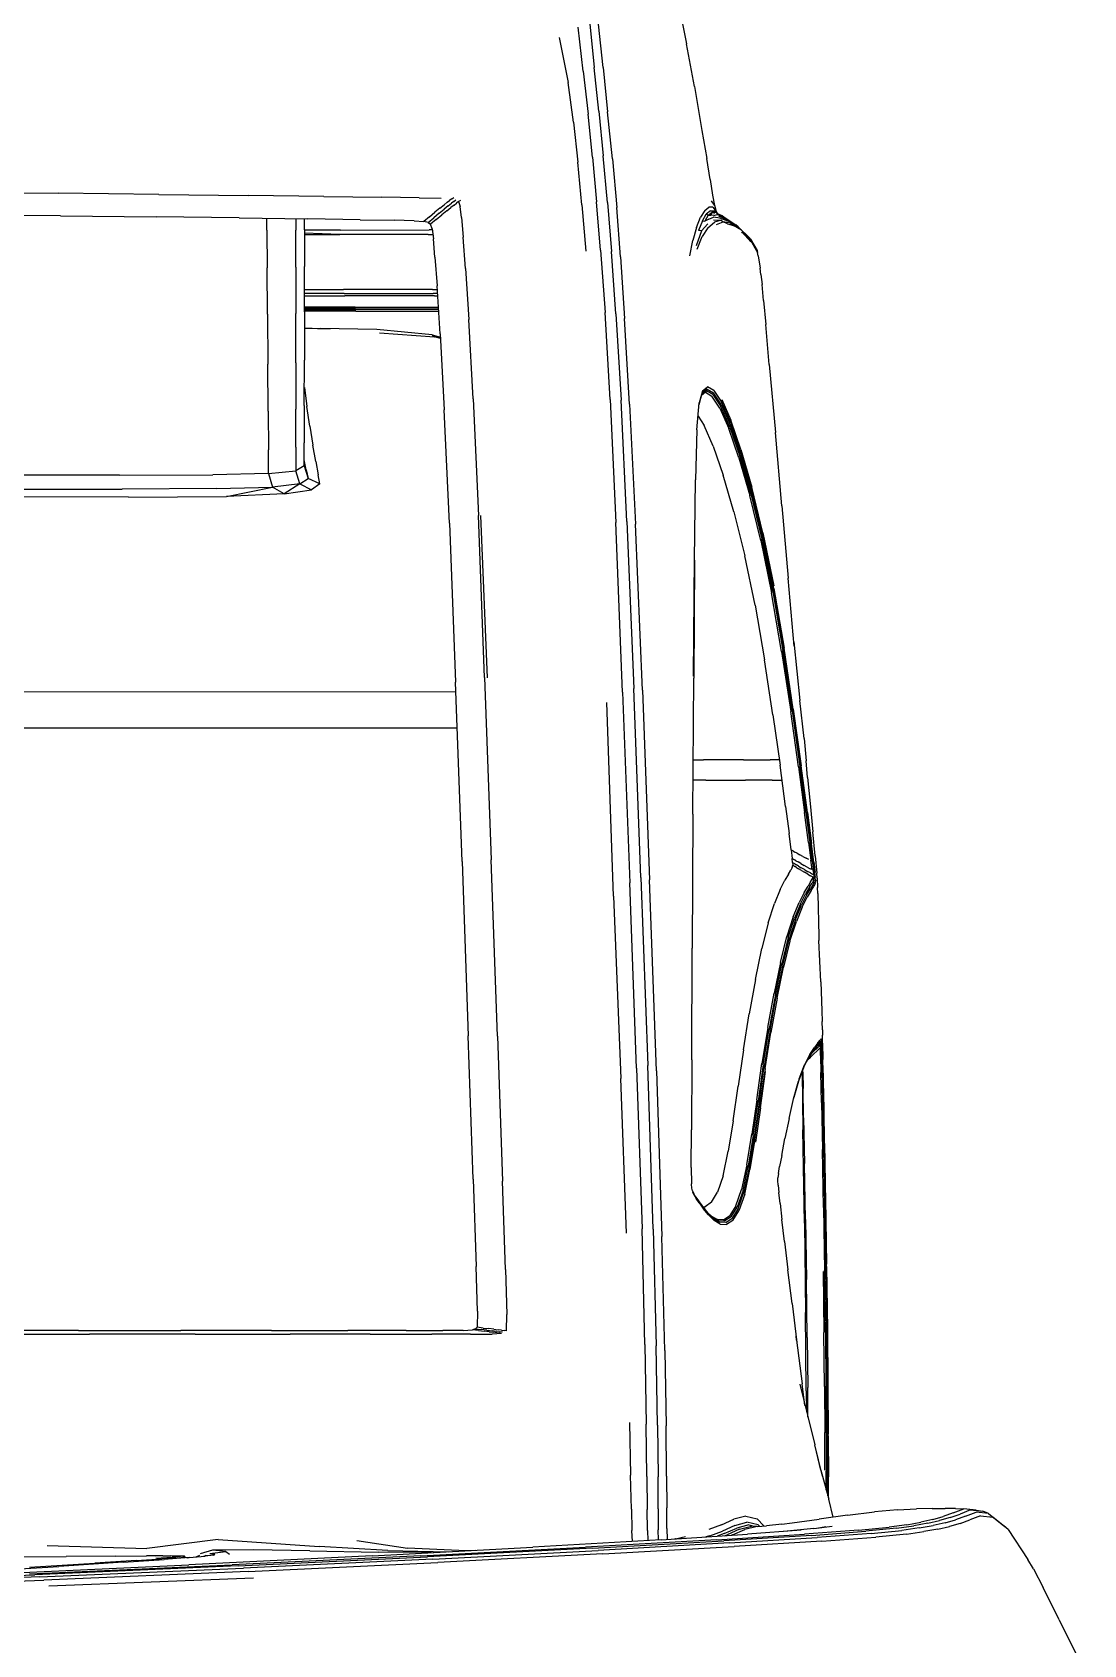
# Model space of a CAD drawing. Header units: millimetres. Extents: x -1905078 to 890385, y 1304549 to 3975677.
# Drawn here: x -636002 to -634503, y 1477237 to 1479537 of the extents above; entities that cross this region are included whole.
import ezdxf

# ---------------------------------------------------------------- set-up
doc = ezdxf.new("R2010")
doc.units = ezdxf.units.MM
doc.header["$LTSCALE"] = 1000
doc.layers.get('0').update_dxf_attribs({"linetype": 'CONTINUOUS'})
doc.layers.add('景-通用-文字', color=7, linetype='CONTINUOUS')

# ---------------------------------------------------------------- blocks, each defined once
blk = doc.blocks.new('C')
at = {"color": 0, "linetype": 'Continuous', "extrusion": (0, 1, 0)}
for p, q in [((3224.4, 7460.4), (3240.9, 7379)), ((3027.6, 7389.8), (3042.5, 7313.9)), ((3067.6, 7333.1), (3059.2, 7406.8)), ((3078.6, 7412.3), (3086.3, 7339.2)), ((3101, 7339.3), (3093.3, 7412.2)), ((3254.2, 7307.2), (3240.9, 7379)), ((3067.6, 7333.1), (3075.9, 7261.1)), ((3093.9, 7266.1), (3086.3, 7339.2)), ((3101, 7339.3), (3108.6, 7264.8)), ((3051.7, 7247.4), (3042.5, 7313.9)), ((3254.2, 7307.2), (3266.9, 7233.5)), ((3083.2, 7188.8), (3075.9, 7261.1)), ((3093.9, 7266.1), (3101.3, 7190.9)), ((3116.7, 7186.1), (3108.6, 7264.8)), ((3051.7, 7247.4), (3058.9, 7180.2)), ((3266.9, 7233.5), (3274.9, 7186.8)), ((3065.2, 7109), (3058.9, 7180.2)), ((3083.2, 7188.8), (3089.9, 7113.6)), ((3108.4, 7112.7), (3101.3, 7190.9)), ((3116.7, 7186.1), (3124.3, 7104.5)), ((3280.7, 7151.1), (3274.9, 7186.8)), ((3280.7, 7151.1), (3284.9, 7125.3)), ((2004.2, 7129.9), (2186.8, 7128.2)), ((2355.9, 7126.4), (2186.8, 7128.2)), ((2355.9, 7126.4), (2506.3, 7124.6)), ((2632.7, 7122.9), (2506.3, 7124.6)), ((2632.7, 7122.9), (2730, 7121.6)), ((2792.8, 7120.7), (2730, 7121.6)), ((2792.8, 7120.7), (2829.3, 7120)), ((2839.4, 7113.1), (2843.5, 7116.3)), ((2847.1, 7118.9), (2843.5, 7116.3)), ((2847.1, 7118.9), (2850.9, 7121.2)), ((2850.7, 7114.6), (2854.3, 7117.1)), ((2858.8, 7114.3), (2862.6, 7116.6)), ((3288.1, 7108.3), (3282.7, 7115.8)), ((3284.9, 7125.3), (3288.2, 7107.8)), ((2190.8, 7090.3), (2012.7, 7091.8)), ((2190.8, 7090.3), (2351.3, 7088.6)), ((2490.8, 7086.8), (2351.3, 7088.6)), ((2810.1, 7088.9), (2800.6, 7081)), ((2810.1, 7088.9), (2819.1, 7096.3)), ((2826.1, 7094.6), (2817, 7087.1)), ((2827.3, 7103.1), (2819.1, 7096.3)), ((2821.3, 7084.4), (2830.5, 7091.8)), ((2826.1, 7094.6), (2834.4, 7101.4)), ((2827.3, 7103.1), (2834.2, 7108.8)), ((2838.8, 7098.6), (2830.5, 7091.8)), ((2839.4, 7113.1), (2834.2, 7108.8)), ((2841.4, 7107.1), (2834.4, 7101.4)), ((2838.8, 7098.6), (2845.8, 7104.3)), ((2841.4, 7107.1), (2846.6, 7111.4)), ((2851, 7108.5), (2845.8, 7104.3)), ((2850.7, 7114.6), (2846.6, 7111.4)), ((2851, 7108.5), (2855.1, 7111.8)), ((2858.8, 7114.3), (2855.1, 7111.8)), ((2858.8, 7114.3), (2861.5, 7105.9)), ((2863.7, 7087.4), (2861.5, 7105.9)), ((3065.2, 7109), (3071.9, 7031)), ((3096.9, 7032.9), (3089.9, 7113.6)), ((3108.4, 7112.7), (3115.3, 7030.5)), ((3130.5, 7021.6), (3124.3, 7104.5)), ((3271.5, 7099.3), (3264.4, 7087.9)), ((3267.7, 7082.2), (3274.2, 7093.3)), ((3271.5, 7099.3), (3278.5, 7105.1)), ((3277.6, 7091.4), (3271.9, 7081.6)), ((3281, 7099), (3274.2, 7093.3)), ((3277.6, 7091.4), (3274.2, 7093.3)), ((3277.6, 7091.4), (3284.1, 7096.3)), ((3277.6, 7091.4), (3282.1, 7091.4)), ((3278.2, 7084.6), (3286.1, 7088.3)), ((3285.1, 7104.7), (3278.5, 7105.1)), ((3281, 7099), (3287.7, 7098.7)), ((3284.1, 7096.3), (3282.1, 7091.4)), ((3286.7, 7091.2), (3282.1, 7091.4)), ((3291.2, 7095.5), (3284.1, 7096.3)), ((3288.3, 7094.5), (3284.1, 7096.3)), ((3285.1, 7104.7), (3291, 7097.9)), ((3297.2, 7086.3), (3286.1, 7088.3)), ((3286.7, 7091.2), (3292.3, 7092.7)), ((3291.2, 7095.5), (3287.7, 7098.7)), ((3288.1, 7108.3), (3291, 7097.9)), ((3292.8, 7094.6), (3291, 7097.9)), ((3291.2, 7095.5), (3296, 7092.8)), ((3301.2, 7090.2), (3292.3, 7092.7)), ((3305.7, 7087.1), (3292.3, 7092.7)), ((3309.3, 7083.9), (3295.1, 7089.8)), ((3301.2, 7090.2), (3296, 7092.8)), ((3301.2, 7090.2), (3306.1, 7086.8)), ((2490.8, 7086.8), (2606, 7085.1)), ((2537.2, 7066.2), (2537.1, 7086.1)), ((2537.2, 7066.2), (2537.5, 7003.3)), ((2585.6, 7085.4), (2585.7, 7066.5)), ((2585.7, 7004.1), (2585.7, 7066.5)), ((2600.3, 7067), (2600.2, 7085.2)), ((2600.3, 7067), (2600.2, 7005.5)), ((2660.7, 7066.2), (2600.3, 7066.1)), ((2659.4, 7059.3), (2600.3, 7061.4)), ((2693.8, 7083.7), (2606, 7085.1)), ((2660.7, 7066.2), (2809.1, 7066.6)), ((2693.8, 7083.7), (2750.7, 7082.9)), ((2784, 7082.1), (2750.7, 7082.9)), ((2784, 7082.1), (2800.6, 7081)), ((2807.5, 7079.3), (2800.6, 7081)), ((2807.5, 7079.3), (2817, 7087.1)), ((2807.5, 7079.3), (2811.7, 7076.6)), ((2814.6, 7066.6), (2809.1, 7066.6)), ((2821.3, 7084.4), (2811.7, 7076.6)), ((2814.4, 7068.7), (2811.7, 7076.6)), ((2814.4, 7068.7), (2816.4, 7051.5)), ((2863.7, 7087.4), (2866.2, 7054.4)), ((3257.6, 7070.9), (3251.5, 7048.8)), ((3266, 7065.1), (3257.2, 7040)), ((3257.6, 7070.9), (3264.4, 7087.9)), ((3267.7, 7082.2), (3261.2, 7065.7)), ((3266, 7065.1), (3261.2, 7065.7)), ((3266, 7065.1), (3276.6, 7076.7)), ((3277, 7070.5), (3267.1, 7055.8)), ((3267.7, 7082.2), (3271.9, 7081.6)), ((3278.2, 7084.6), (3271.9, 7081.6)), ((3277, 7070.5), (3287.9, 7079.5)), ((3286.5, 7083.6), (3299.2, 7083.1)), ((3299.2, 7083.1), (3287.9, 7079.5)), ((3291.3, 7075.8), (3302.8, 7080.1)), ((3312, 7080.9), (3297.2, 7086.3)), ((3299.2, 7083.1), (3302.8, 7080.1)), ((3315.1, 7077.8), (3302.8, 7080.1)), ((3310, 7077), (3302.8, 7080.1)), ((3305.7, 7087.1), (3323.9, 7075)), ((3309.3, 7083.9), (3327.6, 7072.1)), ((3310, 7077), (3320, 7074.3)), ((3315.1, 7077.8), (3330.4, 7069.3)), ((3315.1, 7077.8), (3320, 7074.3)), ((3333.5, 7066.3), (3320, 7074.3)), ((3327.6, 7072.1), (3323.9, 7075)), ((3327.6, 7072.1), (3333.4, 7066.5)), ((3333.5, 7066.3), (3330.4, 7069.3)), ((3345.2, 7055.4), (3330.4, 7069.3)), ((3334.4, 7062.9), (3333, 7061.1)), ((3333.5, 7066.3), (3335.3, 7063.9)), ((3333.5, 7066.3), (3347.1, 7053.1)), ((3334.4, 7062.9), (3335.3, 7063.9)), ((3348.7, 7047), (3334.4, 7062.9)), ((3335.3, 7063.9), (3348.5, 7049.7)), ((3348.2, 7051.1), (3335.3, 7063.9)), ((2600.3, 7059.2), (2659.4, 7059.3)), ((2807.8, 7059.3), (2659.4, 7059.3)), ((2807.8, 7059.3), (2815.5, 7059.3)), ((2818.8, 7021), (2816.4, 7051.5)), ((2870.2, 7002.2), (2866.2, 7054.4)), ((3246.4, 7023.1), (3251.5, 7048.8)), ((3258.8, 7034.7), (3267.1, 7055.8)), ((3345.2, 7055.4), (3347.1, 7053.1)), ((3357.6, 7035.3), (3347.1, 7053.1)), ((3348.2, 7051.1), (3359.3, 7032)), ((3348.5, 7049.7), (3360.1, 7029)), ((3357.6, 7035.3), (3358.5, 7033.6)), ((2818.8, 7021), (2822.6, 6973)), ((3096.9, 7032.9), (3104.4, 6928.4)), ((3122.6, 6926.1), (3115.3, 7030.5)), ((3130.5, 7021.6), (3137, 6918)), ((3359.3, 7032), (3358.5, 7033.6)), ((3359.3, 7032), (3360.1, 7029)), ((3361.2, 7023.2), (3360.1, 7029)), ((3361.2, 7023.2), (3364.4, 7002.4)), ((2538, 6925.2), (2537.5, 7003.3)), ((2585.7, 7004.1), (2585.8, 6926.7)), ((2600.1, 6929.4), (2600.2, 7005.5)), ((2870.2, 7002.2), (2875.8, 6916.6)), ((3365.9, 6991.8), (3364.4, 7002.4)), ((3365.9, 6991.8), (3367.7, 6975)), ((2600.1, 6966.6), (2665.6, 6966.6)), ((2666.6, 6959.9), (2600.1, 6959.9)), ((2600.1, 6955.9), (2667.8, 6955.9)), ((2814.8, 6966.6), (2665.6, 6966.6)), ((2666.6, 6959.9), (2816.2, 6960)), ((2818.5, 6955.9), (2667.8, 6955.9)), ((2814.8, 6966.6), (2823, 6966.6)), ((2823.4, 6960), (2816.2, 6960)), ((2818.5, 6955.9), (2823.7, 6955.9)), ((2827.8, 6892.5), (2822.6, 6973)), ((3370.4, 6948.4), (3367.7, 6975)), ((2585.8, 6844), (2585.8, 6926.7)), ((2600.1, 6929.4), (2600, 6848.4)), ((2685.2, 6937.2), (2600.1, 6937.1)), ((2600.1, 6935.7), (2685.7, 6935.7)), ((2600.1, 6933.2), (2686.2, 6933.3)), ((2686.5, 6930.4), (2600.1, 6930.3)), ((2685.2, 6937.2), (2824.9, 6937.3)), ((2825, 6935.8), (2685.7, 6935.7)), ((2825.1, 6933.4), (2686.2, 6933.3)), ((2686.5, 6930.4), (2825.3, 6930.5)), ((3112.9, 6782.1), (3104.4, 6928.4)), ((3122.6, 6926.1), (3131.2, 6781.1)), ((3370.4, 6948.4), (3374, 6908.3)), ((2538, 6925.2), (2538.6, 6841.6)), ((2600, 6902.2), (2626.4, 6901.3)), ((2643.2, 6900.2), (2600, 6901.1)), ((2721.4, 6899.4), (2626.4, 6901.3)), ((2814.6, 6890.6), (2721.4, 6899.4)), ((2882.9, 6783.2), (2875.8, 6916.6)), ((3145.5, 6774.6), (3137, 6918)), ((3379.8, 6840.9), (3374, 6908.3)), ((2726.2, 6893.9), (2818, 6887.1)), ((2814.6, 6890.6), (2828.1, 6887)), ((2814.6, 6890.6), (2818, 6887.1)), ((2828.2, 6884.7), (2818, 6887.1)), ((2827.8, 6892.5), (2834.7, 6764.8)), ((2599.8, 6772), (2600, 6848.4)), ((2539.2, 6762.6), (2538.6, 6841.6)), ((2585.8, 6844), (2585.8, 6765.9)), ((3379.8, 6840.9), (3390.3, 6726.6)), ((2599.9, 6802.6), (2603.9, 6770.6)), ((3262, 6773.8), (3267.4, 6792.8)), ((3267.9, 6796.5), (3262.2, 6776.6)), ((3272.8, 6794.4), (3266.3, 6789)), ((3266.7, 6790.3), (3274.6, 6797)), ((3275.7, 6799.8), (3267.4, 6792.8)), ((3267.9, 6796.5), (3276.2, 6803.5)), ((3272.8, 6794.4), (3283.6, 6788)), ((3285.4, 6790.6), (3274.6, 6797)), ((3275.7, 6799.8), (3286.5, 6793.4)), ((3287, 6797.1), (3276.2, 6803.5)), ((3285.4, 6790.6), (3298.5, 6770.4)), ((3299.6, 6773.2), (3286.5, 6793.4)), ((3287, 6797.1), (3300.1, 6777)), ((2585.9, 6702), (2585.8, 6765.9)), ((2599.8, 6772), (2599.7, 6709.6)), ((2609, 6737.3), (2603.9, 6770.6)), ((2843.2, 6574.9), (2834.7, 6764.8)), ((2882.9, 6783.2), (2891.8, 6587.6)), ((3112.9, 6782.1), (3122.5, 6575.7)), ((3141.1, 6577.6), (3131.2, 6781.1)), ((3145.5, 6774.6), (3155.6, 6572.8)), ((3258.6, 6731.1), (3262.2, 6776.6)), ((3296.7, 6767.8), (3283.6, 6788)), ((3296.7, 6767.8), (3311.8, 6733.4)), ((3313.6, 6736), (3298.5, 6770.4)), ((3299.6, 6773.2), (3314.8, 6738.8)), ((3300.1, 6782.3), (3315.3, 6747.8)), ((3315.3, 6742.5), (3300.1, 6777)), ((2539.2, 6762.6), (2539.6, 6698)), ((2609, 6737.3), (2614.2, 6705.8)), ((3260.4, 6754), (3270.4, 6738.5)), ((3285.5, 6704.2), (3270.4, 6738.5)), ((3331.8, 6689.6), (3314.8, 6738.8)), ((3332.3, 6698.6), (3315.3, 6747.8)), ((3315.3, 6742.5), (3332.3, 6693.3)), ((2599.6, 6670.7), (2599.7, 6709.6)), ((3258.6, 6731.1), (3256.3, 6647.4)), ((3328.8, 6684.3), (3311.8, 6733.4)), ((3313.6, 6736), (3330.7, 6686.9)), ((3400.8, 6604), (3390.3, 6726.6)), ((2540, 6657.8), (2539.6, 6698)), ((2585.9, 6702), (2585.9, 6662.3)), ((2619.2, 6678), (2614.2, 6705.8)), ((3285.5, 6704.2), (3302.5, 6655.4)), ((3328.8, 6684.3), (3347, 6621.4)), ((3348.8, 6623.9), (3330.7, 6686.9)), ((3331.8, 6689.6), (3350, 6626.7)), ((3332.3, 6698.6), (3350.6, 6635.3)), ((3350.5, 6630.2), (3332.3, 6693.3)), ((2290.1, 6655), (2446.5, 6655.9)), ((2540, 6657.8), (2446.5, 6655.9)), ((2540, 6657.8), (2585.9, 6662.3)), ((2540, 6657.8), (2546.6, 6635.3)), ((2599.6, 6670.7), (2585.9, 6662.3)), ((2592.4, 6640.6), (2585.9, 6662.3)), ((2603.2, 6664.3), (2599.6, 6681.2)), ((2599.6, 6670.7), (2606.2, 6649.7)), ((2603.2, 6664.3), (2606.2, 6649.7)), ((2619.2, 6678), (2623.3, 6655.8)), ((2626.1, 6640.8), (2623.3, 6655.8)), ((3320.4, 6593.5), (3302.5, 6655.4)), ((2290.1, 6655), (2102.1, 6655)), ((2104.2, 6631.9), (2294.4, 6631.7)), ((2452.5, 6632.7), (2294.4, 6631.7)), ((2452.5, 6632.7), (2546.6, 6635.3)), ((2469.5, 6619.4), (2546.6, 6635.3)), ((2592.4, 6640.6), (2546.6, 6635.3)), ((2565.9, 6623.7), (2546.6, 6635.3)), ((2592.4, 6640.6), (2565.9, 6623.7)), ((2565.9, 6623.7), (2612.1, 6630.9)), ((2592.4, 6640.6), (2606.2, 6649.7)), ((2592.4, 6640.6), (2612.1, 6630.9)), ((2626.1, 6640.8), (2606.2, 6649.7)), ((2626.1, 6640.8), (2612.1, 6630.9)), ((3254.7, 6512.7), (3256.3, 6647.4)), ((3350.5, 6630.2), (3369.1, 6554)), ((3369.2, 6558.7), (3350.6, 6635.3)), ((2304.7, 6618.5), (2106.1, 6619.1)), ((2304.7, 6618.5), (2469.5, 6619.4)), ((2565.9, 6623.7), (2469.5, 6619.4)), ((3365.5, 6545.7), (3347, 6621.4)), ((3348.8, 6623.9), (3367.4, 6548.1)), ((3368.5, 6550.6), (3350, 6626.7)), ((3400.8, 6604), (3411.4, 6482.6)), ((2843.2, 6574.9), (2853.6, 6308)), ((2902.4, 6315.6), (2891.8, 6587.6)), ((2895.7, 6587.8), (2906.4, 6315.4)), ((3133.8, 6291.2), (3122.5, 6575.7)), ((3141.1, 6577.6), (3152.6, 6297.6)), ((3320.4, 6593.5), (3338.6, 6520.2)), ((3167.1, 6294.3), (3155.6, 6572.8)), ((3385.6, 6460.1), (3367.4, 6548.1)), ((3368.5, 6550.6), (3386.8, 6462.4)), ((3387.4, 6465.4), (3369.1, 6554)), ((3369.2, 6558.7), (3387.6, 6469.4)), ((3356, 6436.9), (3338.6, 6520.2)), ((3365.5, 6545.7), (3383.6, 6458)), ((3253, 6317.8), (3254.6, 6517)), ((3254.7, 6512.7), (3253.2, 6314.5)), ((3421.8, 6368.2), (3411.4, 6482.6)), ((3400.6, 6359.2), (3383.6, 6458)), ((3385.6, 6460.1), (3402.6, 6361)), ((3403.9, 6362.9), (3386.8, 6462.4)), ((3387.4, 6465.4), (3404.6, 6365.2)), ((3356, 6436.9), (3372, 6345.2)), ((3400.6, 6359.2), (3415.9, 6258.7)), ((3418, 6260), (3402.6, 6361)), ((3403.9, 6362.9), (3419.3, 6261.3)), ((3420.2, 6262.8), (3404.6, 6365.2)), ((3421, 6375.5), (3431.2, 6277.4)), ((3386.1, 6253.1), (3372, 6345.2)), ((2864.6, 6007), (2853.6, 6308)), ((2902.4, 6315.6), (2913.5, 6010)), ((3251.8, 6086.4), (3253.2, 6314.5)), ((-2854.2, 6291.7), (2854.2, 6292.1)), ((3133.8, 6291.2), (3145.7, 5971.6)), ((3164.6, 5980.3), (3152.6, 6297.6)), ((3167.1, 6294.3), (3179, 5976.2)), ((3438.2, 6213.2), (3431.2, 6277.4)), ((3118.7, 5948.9), (3107.1, 6273.8)), ((3386.1, 6253.1), (3397.9, 6168.6)), ((3428.9, 6165.7), (3415.9, 6258.7)), ((3418, 6260), (3431, 6166.4)), ((3432.5, 6167.2), (3419.3, 6261.3)), ((3420.2, 6262.8), (3433.4, 6167.8)), ((-2856.4, 6231.1), (2856.4, 6231.1)), ((3438.2, 6213.2), (3441.7, 6176.2)), ((3252.4, 6177.7), (3269.7, 6177.6)), ((3336.8, 6177.7), (3269.7, 6177.6)), ((3336.8, 6177.7), (3381.6, 6177.7)), ((3396.7, 6177.8), (3381.6, 6177.7)), ((3407.1, 6099.5), (3397.9, 6168.6)), ((3444.1, 6147.9), (3441.7, 6176.2)), ((3273.2, 6143.5), (3252.2, 6143.6)), ((3273.2, 6143.5), (3340.1, 6143.6)), ((3384.8, 6143.6), (3340.1, 6143.6)), ((3384.8, 6143.6), (3401.2, 6143.7)), ((3428.9, 6165.7), (3439, 6089.4)), ((3441.2, 6089.6), (3431, 6166.4)), ((3432.5, 6167.2), (3442.7, 6089.8)), ((3443.8, 6089.5), (3433.4, 6167.8)), ((3444.1, 6147.9), (3448.3, 6104.5)), ((3407.1, 6099.5), (3413.1, 6053.9)), ((3445.7, 6039.2), (3439, 6089.4)), ((3441.2, 6089.6), (3448, 6038.9)), ((3449.6, 6038.5), (3442.7, 6089.8)), ((3443.8, 6089.5), (3450.8, 6037.5)), ((3448.3, 6104.5), (3453.1, 6056.9)), ((3251.8, 6086.4), (3250.7, 5861.7)), ((3416.7, 6026.5), (3413.1, 6053.9)), ((3445.7, 6039.2), (3449.6, 6009.2)), ((3452, 6008.4), (3448, 6038.9)), ((3449.6, 6038.5), (3453.6, 6007.4)), ((3454.9, 6005.8), (3450.8, 6037.5)), ((3456.9, 6016.9), (3453.1, 6056.9)), ((2864.6, 6007), (2874.8, 5714.6)), ((2923.9, 5714), (2913.5, 6010)), ((3416.7, 6026.5), (3418.4, 6012)), ((3416.7, 6026.5), (3418.3, 6025.6)), ((3420.3, 6024.5), (3418.3, 6025.6)), ((3419.1, 6005.2), (3418.4, 6012)), ((3420.1, 6011.1), (3418.4, 6012)), ((3420.1, 6011.1), (3422.1, 6009.9)), ((3420.3, 6024.5), (3422.9, 6023)), ((3424.7, 6008.4), (3422.1, 6009.9)), ((3426.4, 6021.1), (3422.9, 6023)), ((3424.7, 6008.4), (3428.2, 6006.4)), ((3426.4, 6021.1), (3431.1, 6018.4)), ((3432.9, 6003.6), (3428.2, 6006.4)), ((3436.4, 6015.5), (3431.1, 6018.4)), ((3436.4, 6015.5), (3441.7, 6012.7)), ((3446.3, 6010.4), (3441.7, 6012.7)), ((3451.6, 5993.5), (3449.6, 6009.2)), ((3452, 6008.4), (3454, 5992.3)), ((3455.7, 5990.8), (3453.6, 6007.4)), ((3456.9, 6016.9), (3459.4, 5987.7)), ((3164.6, 5980.3), (3176, 5664.9)), ((3412.2, 5986.1), (3406, 5975.8)), ((3412.2, 5986.1), (3416.2, 5992.6)), ((3418.4, 5997), (3416.2, 5992.6)), ((3418.4, 5997), (3419.2, 6000.7)), ((3419.1, 6005.2), (3419.2, 6000.7)), ((3419.1, 6005.2), (3420.7, 6004.2)), ((3420.9, 5999.7), (3419.2, 6000.7)), ((3422.7, 6003.1), (3420.7, 6004.2)), ((3420.9, 5999.7), (3422.8, 5998.6)), ((3422.7, 6003.1), (3425.3, 6001.6)), ((3425.4, 5997), (3422.8, 5998.6)), ((3428.8, 5999.5), (3425.3, 6001.6)), ((3425.4, 5997), (3428.9, 5995)), ((3428.8, 5999.5), (3433.5, 5996.7)), ((3433.7, 5992.2), (3428.9, 5995)), ((3432.9, 6003.6), (3438.2, 6000.5)), ((3438.9, 5993.6), (3433.5, 5996.7)), ((3433.7, 5992.2), (3439, 5989.1)), ((3443.5, 5997.5), (3438.2, 6000.5)), ((3438.9, 5993.6), (3444.2, 5990.6)), ((3444.3, 5986), (3439, 5989.1)), ((3443.5, 5997.5), (3448.2, 5995)), ((3448.9, 5987.9), (3444.2, 5990.6)), ((3444.3, 5986), (3449, 5983.3)), ((3451.6, 5993.5), (3448.2, 5995)), ((3448.9, 5987.9), (3452.2, 5986.1)), ((3452.4, 5981.3), (3449, 5983.3)), ((3451.6, 5993.5), (3454, 5992.3)), ((3452.4, 5981.3), (3451.6, 5977.4)), ((3454.7, 5984.6), (3452.2, 5986.1)), ((3452.4, 5981.3), (3454.8, 5979.6)), ((3454.7, 5984.6), (3454, 5992.3)), ((3455.7, 5990.8), (3454, 5992.3)), ((3454, 5975.5), (3454.8, 5979.6)), ((3454.7, 5984.6), (3454.8, 5979.6)), ((3454.7, 5984.6), (3456.4, 5982.8)), ((3456.6, 5977.5), (3454.8, 5979.6)), ((3454.9, 6005.8), (3457, 5988.6)), ((3455.7, 5990.8), (3456.4, 5982.8)), ((3455.7, 5990.8), (3457, 5988.6)), ((3456.6, 5977.5), (3456.4, 5982.8)), ((3457.8, 5980.2), (3456.4, 5982.8)), ((3460, 5979.2), (3459.4, 5987.7)), ((3460, 5979.2), (3460.9, 5963.6)), ((3157.2, 5660.3), (3145.7, 5971.6)), ((3190.6, 5656), (3179, 5976.2)), ((3397.9, 5960), (3388.5, 5936.8)), ((3397.9, 5960), (3406, 5975.8)), ((3438.4, 5954.9), (3429.9, 5938.3)), ((3432.3, 5936.2), (3440.8, 5952.8)), ((3438.4, 5954.9), (3445, 5965.8)), ((3447.4, 5963.8), (3440.8, 5952.8)), ((3442.4, 5950.4), (3449.1, 5961.5)), ((3450.4, 5958.2), (3443.7, 5947.1)), ((3449.3, 5972.8), (3445, 5965.8)), ((3447.4, 5963.8), (3451.6, 5970.8)), ((3453.4, 5968.5), (3449.1, 5961.5)), ((3449.3, 5972.8), (3451.6, 5977.4)), ((3450.4, 5958.2), (3454.7, 5965.4)), ((3454, 5975.5), (3451.6, 5970.8)), ((3453.4, 5968.5), (3455.7, 5973.3)), ((3457.1, 5970.3), (3454.7, 5965.4)), ((3456.6, 5977.5), (3455.7, 5973.3)), ((3456.6, 5977.5), (3458, 5974.6)), ((3457.1, 5970.3), (3458, 5974.6)), ((3461.2, 5953.6), (3460.9, 5963.6)), ((3461.2, 5953.6), (3462.9, 5881.7)), ((3118.7, 5948.9), (3130.8, 5643.2)), ((3378.2, 5904.4), (3388.5, 5936.8)), ((3420.1, 5914.4), (3429.9, 5938.3)), ((3432.3, 5936.2), (3422.4, 5912.3)), ((3424.1, 5909.8), (3433.9, 5933.8)), ((3435.1, 5930.4), (3425.3, 5906.4)), ((3442.4, 5950.4), (3433.9, 5933.8)), ((3435.1, 5930.4), (3443.7, 5947.1)), ((3378.2, 5904.4), (3367.5, 5860.9)), ((3420.1, 5914.4), (3409.5, 5881.5)), ((3411.8, 5879.4), (3422.4, 5912.3)), ((3424.1, 5909.8), (3413.4, 5876.9)), ((3414.6, 5873.4), (3425.3, 5906.4)), ((3398.7, 5837.8), (3409.5, 5881.5)), ((3411.8, 5879.4), (3400.9, 5835.7)), ((3402.5, 5833.2), (3413.4, 5876.9)), ((3414.6, 5873.4), (3403.7, 5829.6)), ((3462.9, 5881.7), (3463.1, 5874.8)), ((3466.1, 5805), (3463.1, 5874.8)), ((3249.8, 5674.1), (3250.7, 5861.7)), ((3356.7, 5809.1), (3367.5, 5860.9)), ((3398.7, 5837.8), (3387.8, 5786)), ((3390.1, 5783.9), (3400.9, 5835.7)), ((3402.5, 5833.2), (3391.7, 5781.4)), ((3392.9, 5777.8), (3403.7, 5829.6)), ((3356.7, 5809.1), (3346.2, 5751.5)), ((3466.1, 5805), (3468.1, 5756.5)), ((3377.4, 5728.6), (3387.8, 5786)), ((3390.1, 5783.9), (3379.7, 5726.5)), ((3381.3, 5724), (3391.7, 5781.4)), ((3392.9, 5777.8), (3382.4, 5720.4)), ((3336.4, 5691), (3346.2, 5751.5)), ((3468.1, 5756.5), (3468.6, 5738.5)), ((3469, 5724.9), (3468.6, 5738.5)), ((2883.1, 5474), (2874.8, 5714.6)), ((2923.9, 5714), (2932.2, 5470.6)), ((3377.4, 5728.6), (3367.6, 5668.2)), ((3369.9, 5666.1), (3379.7, 5726.5)), ((3381.3, 5724), (3371.5, 5663.6)), ((3372.7, 5660), (3382.4, 5720.4)), ((3467.2, 5709.6), (3465.3, 5707.6)), ((3467.2, 5709.6), (3468, 5709.1)), ((3468.1, 5706.4), (3468, 5709.1)), ((3469, 5724.9), (3469.1, 5716)), ((3469.3, 5702.4), (3469.1, 5716)), ((3336.4, 5691), (3327.6, 5630.1)), ((3447.7, 5683.3), (3439, 5666.1)), ((3445.6, 5677), (3452.9, 5688.3)), ((3454.5, 5691.3), (3446.8, 5679.5)), ((3447.7, 5683.3), (3455.5, 5695.2)), ((3454.8, 5684.4), (3449, 5679)), ((3451.3, 5685.8), (3454.7, 5688.9)), ((3459, 5696), (3452.9, 5688.3)), ((3454.5, 5691.3), (3460.6, 5699)), ((3459.5, 5693.5), (3454.7, 5688.9)), ((3454.8, 5684.4), (3459.7, 5688.9)), ((3461.5, 5702.9), (3455.5, 5695.2)), ((3458.2, 5695.1), (3459.3, 5696.1)), ((3459, 5696), (3462.7, 5700.7)), ((3462.9, 5699.4), (3459.3, 5696.1)), ((3459.5, 5693.5), (3463.1, 5696.8)), ((3463.2, 5692.2), (3459.7, 5688.9)), ((3464.3, 5703.7), (3460.6, 5699)), ((3461.5, 5702.9), (3465.3, 5707.6)), ((3461.6, 5699.3), (3462.1, 5699.9)), ((3464.6, 5702.7), (3462.7, 5700.7)), ((3462.9, 5699.4), (3465.4, 5702.2)), ((3465.5, 5699.6), (3463.1, 5696.8)), ((3463.2, 5692.2), (3465.7, 5695)), ((3464.3, 5703.7), (3466.2, 5705.7)), ((3464.6, 5702.7), (3465.4, 5702.2)), ((3467, 5705.2), (3465.4, 5702.2)), ((3465.5, 5699.6), (3465.4, 5702.2)), ((3465.5, 5699.6), (3467.2, 5702.6)), ((3465.5, 5699.6), (3465.7, 5695)), ((3467.3, 5698), (3465.7, 5695)), ((3466, 5681.8), (3465.7, 5695)), ((3466, 5681.8), (3466.5, 5653.3)), ((3467, 5705.2), (3466.2, 5705.7)), ((3467, 5705.2), (3467.2, 5702.6)), ((3467.3, 5698), (3467.2, 5702.6)), ((3467.3, 5698), (3467.6, 5684.7)), ((3468.2, 5656.2), (3467.6, 5684.7)), ((3468.1, 5706.4), (3468.3, 5701.8)), ((3468.6, 5688.5), (3468.3, 5701.8)), ((3468.6, 5688.5), (3469.2, 5659.8)), ((3469.3, 5702.4), (3469.8, 5674.8)), ((3157.2, 5660.3), (3166.4, 5390.8)), ((3185, 5390), (3176, 5664.9)), ((3190.6, 5656), (3199.8, 5378)), ((3249.8, 5674.1), (3249.2, 5557.2)), ((3358.8, 5607.3), (3367.6, 5668.2)), ((3369.9, 5666.1), (3361.1, 5605.2)), ((3362.7, 5602.7), (3371.5, 5663.6)), ((3372.7, 5660), (3363.9, 5599.2)), ((3364.9, 5594), (3373.7, 5654.9)), ((3438.1, 5662.4), (3429, 5638.8)), ((3429.9, 5642.4), (3439, 5666.1)), ((3435.9, 5653.8), (3435.9, 5656.6)), ((3438.1, 5662.4), (3446.8, 5679.5)), ((3444.4, 5674.7), (3449, 5679)), ((3468.2, 5656.2), (3469.1, 5605.6)), ((3470.1, 5609.1), (3469.2, 5659.8)), ((3469.7, 5665), (3470.7, 5614)), ((3470.7, 5624), (3469.8, 5674.8)), ((3140.3, 5383.5), (3130.8, 5643.2)), ((3319.4, 5572.3), (3327.6, 5630.1)), ((3420.7, 5608.8), (3429, 5638.8)), ((3429.9, 5642.4), (3421.2, 5611)), ((3434.8, 5653.9), (3436.4, 5557.1)), ((3435.9, 5653.8), (3436.5, 5626.2)), ((3467.5, 5602.9), (3466.5, 5653.3)), ((3358.8, 5607.3), (3350.5, 5549.5)), ((3352.8, 5547.4), (3361.1, 5605.2)), ((3362.7, 5602.7), (3354.4, 5544.9)), ((3413.1, 5576.2), (3421.2, 5611)), ((3437.4, 5577.3), (3436.5, 5626.2)), ((3467.5, 5602.9), (3469, 5523.9)), ((3470.7, 5526.3), (3469.1, 5605.6)), ((3470.1, 5609.1), (3471.7, 5529.5)), ((3470.7, 5624), (3472.2, 5542.4)), ((3472.3, 5533.9), (3470.7, 5614)), ((3355.6, 5541.4), (3363.9, 5599.2)), ((3364.9, 5594), (3356.6, 5536.2)), ((3413.1, 5576.2), (3406.2, 5542.5)), ((3437.4, 5577.3), (3438.8, 5500.7)), ((3249.1, 5493.7), (3249.2, 5557.2)), ((3319.4, 5572.3), (3311.1, 5521.1)), ((3342.2, 5498.3), (3350.5, 5549.5)), ((3352.8, 5547.4), (3344.5, 5496.2)), ((3438.9, 5400.4), (3436.4, 5557.1)), ((3302.5, 5479.9), (3311.1, 5521.1)), ((3346.1, 5493.6), (3354.4, 5544.9)), ((3355.6, 5541.4), (3347.3, 5490.1)), ((3400.8, 5514.1), (3406.2, 5542.5)), ((3470.8, 5426.5), (3469, 5523.9)), ((3470.7, 5526.3), (3472.5, 5428.6)), ((3473.5, 5431.3), (3471.7, 5529.5)), ((3474, 5441.2), (3472.2, 5542.4)), ((3472.3, 5533.9), (3474.1, 5435)), ((3249.1, 5493.7), (3249.4, 5466.5)), ((3342.2, 5498.3), (3333.5, 5457.1)), ((3335.8, 5454.9), (3344.5, 5496.2)), ((3346.1, 5493.6), (3337.4, 5452.4)), ((3395.2, 5483.9), (3397.2, 5495.5)), ((3400.8, 5514.1), (3397.2, 5495.5)), ((3440.5, 5406.7), (3438.8, 5500.7)), ((2883.1, 5474), (2888.1, 5327.8)), ((2937.3, 5322.8), (2932.2, 5470.6)), ((3250.1, 5458.5), (3249.4, 5466.5)), ((3302.5, 5479.9), (3292.9, 5452.1)), ((3338.6, 5448.9), (3347.3, 5490.1)), ((3395.2, 5483.9), (3394.3, 5476.3)), ((3394.3, 5471.9), (3394.3, 5476.3)), ((3394.8, 5463.9), (3394.3, 5472.2)), ((3251.1, 5454.5), (3250.1, 5459.2)), ((3251.1, 5454.5), (3253.2, 5449.6)), ((3251.1, 5454.5), (3251.4, 5452.5)), ((3253.7, 5447.3), (3251.4, 5452.5)), ((3256.6, 5444.2), (3253.2, 5449.6)), ((3253.7, 5447.3), (3257.1, 5441.7)), ((3260.3, 5439.1), (3256.1, 5444.9)), ((3256.6, 5444.2), (3261.5, 5437.2)), ((3262.2, 5434.6), (3257.1, 5441.7)), ((3260.3, 5439.1), (3267.1, 5429.6)), ((3282.7, 5435.5), (3292.9, 5452.1)), ((3323.9, 5429.4), (3333.5, 5457.1)), ((3335.8, 5454.9), (3326.2, 5427.2)), ((3327.8, 5424.7), (3337.4, 5452.4)), ((3338.6, 5448.9), (3329, 5421.2)), ((3394.8, 5463.9), (3396, 5451.7)), ((3398.1, 5433.4), (3396, 5451.7)), ((3474, 5441.2), (3475.8, 5331.7)), ((3268.4, 5427.5), (3261.5, 5437.2)), ((3262.2, 5434.6), (3269.2, 5424.7)), ((3275.4, 5419.3), (3267.1, 5429.6)), ((3268.4, 5427.5), (3276.8, 5417.1)), ((3268.6, 5427.7), (3272.5, 5428)), ((3277.7, 5414.1), (3269.2, 5424.7)), ((3282.7, 5435.5), (3272.5, 5428)), ((3275.4, 5419.3), (3284.8, 5410.3)), ((3286.3, 5408), (3276.8, 5417.1)), ((3277.7, 5414.1), (3287.3, 5404.8)), ((3283.1, 5412), (3292.8, 5406.6)), ((3303.2, 5406.2), (3313.7, 5413.1)), ((3316, 5411), (3305.5, 5404.2)), ((3323.9, 5429.4), (3313.7, 5413.1)), ((3316, 5411), (3326.2, 5427.2)), ((3327.8, 5424.7), (3317.6, 5408.5)), ((3318.8, 5405), (3329, 5421.2)), ((3398.1, 5433.4), (3401.2, 5406.7)), ((3470.8, 5426.5), (3472.6, 5321)), ((3474.2, 5322.6), (3472.5, 5428.6)), ((3473.5, 5431.3), (3475.3, 5324.7)), ((3475.9, 5327.6), (3474.1, 5435)), ((3171.1, 5196.7), (3166.4, 5390.8)), ((3185, 5390), (3190.1, 5194.4)), ((3295, 5404.6), (3284.8, 5410.3)), ((3286.3, 5408), (3296.5, 5402.2)), ((3297.6, 5398.8), (3287.3, 5404.8)), ((3303.2, 5406.2), (3292.8, 5406.6)), ((3295, 5404.6), (3305.5, 5404.2)), ((3307.1, 5401.7), (3296.5, 5402.2)), ((3297.6, 5398.8), (3308.2, 5398.2)), ((3307.1, 5401.7), (3317.6, 5408.5)), ((3318.8, 5405), (3308.2, 5398.2)), ((3405.6, 5369.5), (3401.2, 5406.7)), ((3438.9, 5400.4), (3440.9, 5250.2)), ((3440.5, 5406.7), (3442.2, 5305.8)), ((3204.7, 5186.7), (3199.8, 5378)), ((3405.6, 5369.5), (3411.2, 5322.3)), ((3477.4, 5223.7), (3475.8, 5331.7)), ((2890.2, 5252.8), (2888.1, 5327.8)), ((2937.3, 5322.8), (2939.4, 5247)), ((3418.1, 5265.6), (3411.2, 5322.3)), ((3443.6, 5208.3), (3442.2, 5305.8)), ((3470.1, 5319.5), (3471.5, 5216.7)), ((3474, 5217.6), (3472.6, 5321)), ((3474.2, 5322.6), (3475.7, 5218.6)), ((3476.7, 5219.9), (3475.3, 5324.7)), ((3475.9, 5327.6), (3477.4, 5221.7)), ((2890.2, 5252.8), (2889.6, 5225.6)), ((3418.1, 5265.6), (3426.2, 5199.9)), ((3442, 5119.1), (3440.9, 5250.2)), ((2886.8, 5222.8), (2881.9, 5221.2)), ((2886.8, 5222.8), (2889.6, 5225.6)), ((2886.8, 5222.8), (2896.8, 5221.7)), ((2899.7, 5224.4), (2889.6, 5225.6)), ((2906.3, 5220.6), (2896.8, 5221.7)), ((2899.7, 5224.4), (2909.2, 5223.4)), ((2917.9, 5222.4), (2909.2, 5223.4)), ((2917.9, 5222.4), (2925.2, 5221.6)), ((2930.7, 5221), (2925.2, 5221.6)), ((2938.8, 5219.5), (2939.4, 5247)), ((3477.4, 5223.7), (3478.3, 5127.2)), ((3478.3, 5127.6), (3477.4, 5221.7)), ((2220.9, 5220.3), (2035.9, 5220.1)), ((2050.2, 5213.9), (2239.4, 5214)), ((2220.9, 5220.3), (2392.5, 5220.3)), ((2416.9, 5214), (2239.4, 5214)), ((2545, 5220.3), (2392.5, 5220.3)), ((2416.9, 5214), (2576.2, 5214)), ((2545, 5220.3), (2672.9, 5220.2)), ((2710.6, 5214), (2576.2, 5214)), ((2770.5, 5220.2), (2672.9, 5220.2)), ((2710.6, 5214), (2813.7, 5214)), ((2770.5, 5220.2), (2832.2, 5220.1)), ((2878.7, 5213.9), (2813.7, 5214)), ((2866.5, 5220.4), (2832.2, 5220.1)), ((2866.5, 5220.4), (2881.9, 5221.2)), ((2878.7, 5213.9), (2914.8, 5214.2)), ((2891.9, 5220.1), (2881.9, 5221.2)), ((2891.9, 5220.1), (2901.4, 5219)), ((2910, 5218), (2901.4, 5219)), ((2906.3, 5220.6), (2915, 5219.6)), ((2910, 5218), (2917.3, 5217.2)), ((2930.9, 5215), (2914.8, 5214.2)), ((2922.3, 5218.8), (2915, 5219.6)), ((2922.8, 5216.5), (2917.3, 5217.2)), ((2922.3, 5218.8), (2927.7, 5218.2)), ((2922.8, 5216.5), (2927.1, 5215.9)), ((2930.9, 5215), (2927.1, 5215.9)), ((2932.1, 5217.6), (2927.7, 5218.2)), ((2930.7, 5221), (2935, 5220.3)), ((2938.8, 5219.5), (2935, 5220.3)), ((3171.1, 5196.7), (3173.2, 5063.1)), ((3192.4, 5061.6), (3190.1, 5194.4)), ((3425.7, 5204.2), (3424.9, 5211)), ((3425.7, 5204.2), (3435, 5130.7)), ((3443.6, 5208.3), (3444.4, 5124.7)), ((3472.4, 5126.5), (3471.5, 5216.7)), ((3474, 5217.6), (3474.9, 5126.7)), ((3476.6, 5126.9), (3475.7, 5218.6)), ((3476.7, 5219.9), (3477.6, 5127.2)), ((3204.7, 5186.7), (3206.8, 5060.1)), ((3430.9, 5130), (3456.1, 5028.6)), ((3439.7, 5094.5), (3435, 5130.7)), ((3442, 5119.1), (3442.5, 5083.6)), ((3444.7, 5074.8), (3444.4, 5124.7)), ((3472.4, 5126.5), (3472.8, 5049.3)), ((3475.3, 5048.8), (3474.9, 5126.7)), ((3476.6, 5126.9), (3477, 5048.2)), ((3478, 5047.4), (3477.6, 5127.2)), ((3478.3, 5127.6), (3478.7, 5046.3)), ((3478.8, 5043.6), (3478.3, 5127.2)), ((3145.5, 5066), (3147.1, 4977.8)), ((3174.4, 4975.3), (3173.2, 5063.1)), ((3192.4, 5061.6), (3193.4, 4974.9)), ((3207.6, 4976), (3206.8, 5060.1)), ((3472.9, 4985.8), (3472.8, 5049.3)), ((3475.3, 5048.8), (3475.4, 4984.5)), ((3477.1, 4983.1), (3477, 5048.2)), ((3478, 5047.4), (3478.2, 4981.3)), ((3478.8, 4978.8), (3478.7, 5046.3)), ((3478.8, 5043.6), (3479, 4974.6)), ((3466.1, 4985.9), (3456.1, 5028.6)), ((3469, 4975.6), (3456.1, 5028.6)), ((3466.1, 4985.9), (3479.7, 4937.2)), ((3475.4, 4952.6), (3475.4, 4984.5)), ((3477.1, 4983.1), (3477.1, 4946.6)), ((3478.1, 4942.8), (3478.2, 4981.3)), ((3478.8, 4978.8), (3478.8, 4940.4)), ((3148.6, 4920.7), (3147.1, 4977.8)), ((3174.4, 4975.3), (3175, 4920.2)), ((3193.6, 4920.9), (3193.4, 4974.9)), ((3207.6, 4976), (3207.8, 4922.6)), ((3479.1, 4939.5), (3479, 4974.6)), ((3486.8, 4907.1), (3479.7, 4937.2)), ((3148.6, 4920.7), (3149.5, 4884.5)), ((3175.4, 4884.9), (3175, 4920.2)), ((3193.6, 4920.9), (3193.7, 4886.1)), ((3207.9, 4888.1), (3207.8, 4922.6)), ((3299.6, 4894.5), (3320.5, 4903.6)), ((3340.7, 4908.6), (3320.5, 4903.6)), ((3322.3, 4893.2), (3342.4, 4898.5)), ((3340.7, 4908.6), (3359.6, 4904.4)), ((3361.4, 4894.3), (3342.4, 4898.5)), ((3370.6, 4892.4), (3359.6, 4904.4)), ((3401.2, 4895.5), (3418.5, 4897.5)), ((3418.5, 4897.5), (3463.7, 4903.9)), ((3511.2, 4910.6), (3463.7, 4903.9)), ((3485.9, 4907.1), (3485.9, 4907)), ((3511.2, 4910.6), (3556.4, 4916.2)), ((3594.7, 4919.5), (3556.4, 4916.2)), ((3594.7, 4919.5), (3626.7, 4921.2)), ((3610.4, 4894.5), (3634.1, 4898.8)), ((3645.8, 4896.9), (3622.2, 4892.7)), ((3653.1, 4921.8), (3626.7, 4921.2)), ((3654, 4903.3), (3634.1, 4898.8)), ((3645.8, 4896.9), (3665.6, 4901.5)), ((3653.1, 4921.8), (3674.8, 4921.8)), ((3654, 4903.3), (3671.6, 4908.4)), ((3674.8, 4897.8), (3655, 4893.3)), ((3683.1, 4906.5), (3665.6, 4901.5)), ((3688.5, 4914.2), (3671.6, 4908.4)), ((3692.3, 4921.8), (3674.8, 4921.8)), ((3674.8, 4897.8), (3692.2, 4902.8)), ((3699.9, 4896.7), (3682.4, 4891.7)), ((3683.1, 4906.5), (3699.9, 4912.4)), ((3688.5, 4914.2), (3706.4, 4921.1)), ((3709, 4908.7), (3692.2, 4902.8)), ((3692.3, 4921.8), (3706.4, 4921.1)), ((3717.6, 4919.3), (3699.9, 4912.4)), ((3699.9, 4896.7), (3716.6, 4902.5)), ((3727.2, 4919.1), (3706.4, 4921.1)), ((3709, 4908.7), (3726.7, 4915.6)), ((3734.3, 4909.5), (3716.6, 4902.5)), ((3717.6, 4919.3), (3738.4, 4917.2)), ((3747.4, 4913.5), (3726.7, 4915.6)), ((3727.2, 4919.1), (3738.4, 4917.2)), ((3734.3, 4909.5), (3754.9, 4907.3)), ((3747.4, 4913.5), (3738.4, 4917.2)), ((3747.4, 4913.5), (3754.9, 4907.3)), ((3747.4, 4913.5), (3773.3, 4892.4)), ((3780.6, 4886.2), (3754.9, 4907.3)), ((2455.1, 4869.8), (2335.5, 4854.3)), ((2455.1, 4869.8), (2625, 4857.6)), ((3150.4, 4866.4), (3149.5, 4884.5)), ((3175.4, 4884.9), (3176, 4867.9)), ((3194.2, 4868.9), (3193.7, 4886.1)), ((3198.7, 4869.2), (3343.3, 4878.4)), ((3207.9, 4888.1), (3208.5, 4869.8)), ((3222.3, 4870.8), (3221.5, 4870.6)), ((3222.3, 4870.8), (3239.1, 4874.7)), ((3280.3, 4876), (3273.6, 4874)), ((3299.6, 4894.5), (3278.5, 4886.5)), ((3280.3, 4876), (3301.4, 4883.8)), ((3292, 4869.3), (3439, 4878.5)), ((3304.3, 4879.6), (3292.2, 4875.1)), ((3322.3, 4893.2), (3301.4, 4883.8)), ((3450.9, 4876.6), (3303.8, 4867.5)), ((3304.3, 4879.6), (3325.3, 4888.9)), ((3305, 4875.9), (3309, 4877.4)), ((3330, 4886.7), (3309, 4877.4)), ((3313.1, 4863.8), (3460.2, 4873)), ((3318, 4877.3), (3316.4, 4876.7)), ((3318, 4877.3), (3339, 4886.6)), ((3345.4, 4894.1), (3325.3, 4888.9)), ((3330, 4886.7), (3350.2, 4891.9)), ((3359.3, 4891.5), (3339, 4886.6)), ((3433.6, 4885.1), (3343.3, 4878.4)), ((3345.4, 4894.1), (3356.2, 4891.6)), ((3359.3, 4891.5), (3350.2, 4891.9)), ((3359.3, 4891.5), (3375.4, 4892.8)), ((3361.4, 4894.3), (3363.6, 4891.9)), ((3401.2, 4895.5), (3375.4, 4892.8)), ((3454.7, 4887.9), (3404.2, 4882.9)), ((3529.8, 4885.2), (3439, 4878.5)), ((3450.9, 4876.6), (3541.7, 4883.4)), ((3454.7, 4887.9), (3485.1, 4892.2)), ((3551, 4879.7), (3460.2, 4873)), ((3462.7, 4889), (3474.9, 4891.3)), ((3468.1, 4866.9), (3558.8, 4873.6)), ((3529.8, 4885.2), (3581.2, 4890.3)), ((3593.2, 4888.4), (3541.7, 4883.4)), ((3551, 4879.7), (3602.4, 4884.8)), ((3610.2, 4878.6), (3558.8, 4873.6)), ((3610.4, 4894.5), (3581.2, 4890.3)), ((3593.2, 4888.4), (3622.2, 4892.7)), ((3631.4, 4889), (3602.4, 4884.8)), ((3610.2, 4878.6), (3639.2, 4882.9)), ((3631.4, 4889), (3655, 4893.3)), ((3662.7, 4887.1), (3639.2, 4882.9)), ((3662.7, 4887.1), (3682.4, 4891.7)), ((3780.6, 4886.2), (3773.3, 4892.4)), ((3780.6, 4886.2), (3813.5, 4835.8)), ((2168.6, 4859.8), (2335.5, 4854.3)), ((2423.9, 4842.6), (2418, 4840.2)), ((2445.9, 4851.8), (2424.9, 4845.6)), ((2447.7, 4843.4), (2433.8, 4841.6)), ((2441.3, 4846.1), (2468.3, 4849.3)), ((2441.3, 4846.1), (2449.5, 4845.1)), ((2514.8, 4852.1), (2445.9, 4851.8)), ((2468.3, 4849.3), (2445.9, 4851.8)), ((2447.7, 4843.4), (2449.5, 4845.1)), ((2468.3, 4849.3), (2474.3, 4845.1)), ((2609.2, 4850.7), (2514.8, 4852.1)), ((2609.2, 4850.7), (2723.9, 4848.2)), ((2739.7, 4851.1), (2625, 4857.6)), ((2687.9, 4867.8), (2773.2, 4855.2)), ((2713.7, 4842.3), (2983.3, 4856.8)), ((2812.7, 4847.6), (2723.9, 4848.2)), ((2739.7, 4851.1), (2841.1, 4849.2)), ((2859.1, 4851.4), (2773.2, 4855.2)), ((2795.2, 4842.4), (3071.8, 4856.9)), ((3083.5, 4855), (2806.3, 4840.5)), ((2815.4, 4836.9), (3092.7, 4851.4)), ((3100.8, 4845.3), (2823.6, 4831)), ((2859.1, 4851.4), (2886.6, 4851.6)), ((3198.7, 4869.2), (2983.3, 4856.8)), ((3292, 4869.3), (3071.8, 4856.9)), ((3083.5, 4855), (3303.8, 4867.5)), ((3313.1, 4863.8), (3092.7, 4851.4)), ((3100.8, 4845.3), (3321.1, 4857.7)), ((3468.1, 4866.9), (3321.1, 4857.7)), ((2027.6, 4814.3), (2187.9, 4824.5)), ((2080.4, 4840.6), (2200.3, 4841.3)), ((2090.8, 4812.8), (2406.4, 4827.1)), ((2138.8, 4823.1), (2248.4, 4830)), ((2138.9, 4812), (2478.6, 4827)), ((2489, 4825.2), (2148, 4810.3)), ((2155.7, 4807), (2497.6, 4821.7)), ((2505.5, 4815.9), (2162.8, 4801.6)), ((2296.2, 4831.5), (2187.9, 4824.5)), ((2283.4, 4841.8), (2200.3, 4841.3)), ((2318.6, 4834.4), (2248.4, 4830)), ((2283.4, 4841.8), (2334.9, 4842.1)), ((2296.2, 4831.5), (2364.9, 4836.2)), ((2318.6, 4834.4), (2360.7, 4837.1)), ((2362.8, 4842.2), (2334.9, 4842.1)), ((2349.9, 4842.3), (2399, 4842.5)), ((2350.8, 4838.3), (2378.2, 4840.1)), ((2386.6, 4838.9), (2360.7, 4837.1)), ((2362.8, 4842.2), (2376, 4842.1)), ((2406.7, 4839.3), (2364.9, 4836.2)), ((2383.5, 4841.9), (2376, 4842.1)), ((2391.1, 4841.1), (2378.2, 4840.1)), ((2383.5, 4841.9), (2392.3, 4841.6)), ((2386.6, 4838.9), (2398.7, 4840)), ((2391.1, 4841.1), (2392.3, 4841.6)), ((2399.6, 4840.5), (2392.3, 4841.6)), ((2399.6, 4840.5), (2398.7, 4840)), ((2401.3, 4838.9), (2398.7, 4840)), ((2399.6, 4840.5), (2403.1, 4839)), ((2402.5, 4839.3), (2406.9, 4839.3)), ((2713.7, 4842.3), (2406.4, 4827.1)), ((2406.7, 4839.3), (2433.8, 4841.6)), ((2431.4, 4841.4), (2434, 4842.5)), ((2438.2, 4842.1), (2434, 4842.5)), ((2795.2, 4842.4), (2478.6, 4827)), ((2489, 4825.2), (2806.3, 4840.5)), ((2815.4, 4836.9), (2497.6, 4821.7)), ((2505.5, 4815.9), (2823.6, 4831)), ((3823.2, 4820.3), (3813.5, 4835.8)), ((3823.2, 4820.3), (3839.4, 4788.9)), ((1799.8, 4797), (2148, 4810.3)), ((2155.7, 4807), (1806.1, 4794)), ((1811.8, 4789.1), (2162.8, 4801.6)), ((2171.3, 4791.7), (2514.9, 4805.3)), ((3866.1, 4734.7), (3839.4, 4788.9)), ((3866.1, 4734.7), (3907.5, 4651.3))]:
    blk.add_line(p, q, dxfattribs=at)

msp = doc.modelspace()

# ---------------------------------------------------------------- block references
at = {"layer": '景-通用-文字', "xscale": 0.85, "yscale": 0.85, "zscale": 0.85}
msp.add_blockref('C', (-637824.3, 1473248.1), dxfattribs=at)

doc.saveas('drawing.dxf')
